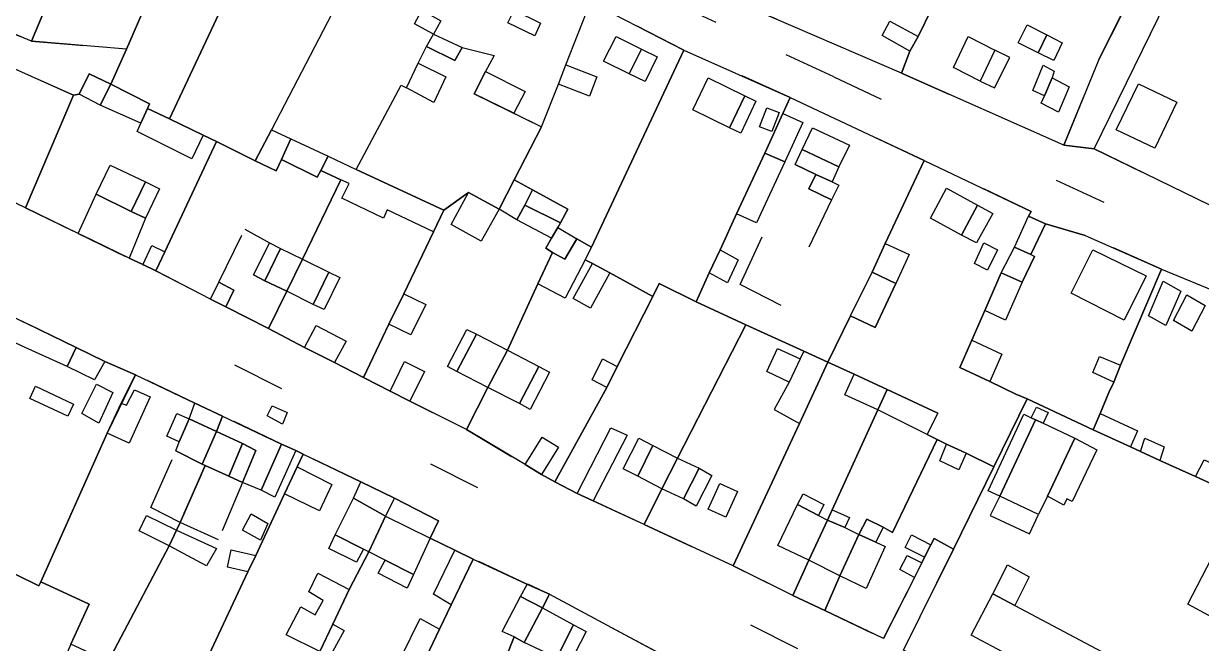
# Model space of a CAD drawing. Extents: x -14.1 to 15.6, y -19 to 8.9.
# Drawn here: x -1.209 to 1.033, y -4.358 to -3.178 of the extents above; entities that cross this region are included whole.
import ezdxf

# ---------------------------------------------------------------- set-up
doc = ezdxf.new("R2010")
doc.units = 0
doc.header["$MEASUREMENT"] = 0
doc.linetypes.add('DOT', pattern=[1, 0, -1])
doc.layers.get('0').update_dxf_attribs({"linetype": 'CONTINUOUS'})

msp = doc.modelspace()

# ---------------------------------------------------------------- linework, layer by layer
at = {"color": 7, "linetype": 'DOT'}
for points in [[(1.8452, -3.9827), (0.3332, -3.2797), (-1.9778, -2.2077)], [(-1.9778, -2.2077), (0.3332, -3.2797), (1.8452, -3.9827)], [(1.2472, -4.8637), (-2.3988, -3.0257)], [(-2.3988, -3.0257), (1.2472, -4.8637), (0.6312, -5.6237)], [(1.2022, -3.7467), (0.9572, -3.6457), (0.8122, -3.5817), (0.7362, -3.5597), (0.7042, -3.5447), (0.7092, -3.5357), (0.5052, -3.4387), (0.2502, -3.3187), (0.0482, -3.2287), (-0.1298, -3.1377)], [(0.1322, -3.1297), (0.4622, -3.2727), (0.7712, -3.4097), (0.8292, -3.4167), (1.0492, -3.5237)], [(-1.3138, -3.4767), (-1.2048, -3.5287), (-1.1048, -3.5777), (-1.0078, -3.6247), (-0.9818, -3.6367), (-0.9568, -3.6487), (-0.8528, -3.7027), (-0.8238, -3.7177), (-0.7428, -3.7587), (-0.6738, -3.7947), (-0.6168, -3.8237), (-0.5618, -3.8517), (-0.5108, -3.8777), (-0.4738, -3.8967), (-0.3658, -3.9507), (-0.2538, -4.0177), (-0.2228, -4.0367), (-0.1978, -4.0507), (-0.1548, -4.0727), (-0.1248, -4.0867), (-0.0278, -4.1317), (0.1422, -4.2107), (0.2552, -4.2667), (0.3162, -4.2957), (0.4282, -4.3487), (0.4872, -4.2327), (0.5012, -4.2047), (0.5062, -4.1937), (0.5182, -4.1707), (0.5242, -4.1587), (0.5612, -4.1787), (0.4662, -4.3707)], [(-0.0048, -4.3737), (-0.2078, -4.2647), (-0.2518, -4.2447), (-0.3528, -4.1977), (-0.3878, -4.1807), (-0.4348, -4.1577), (-0.4188, -4.1247), (-0.5028, -4.0817), (-0.5668, -4.0507), (-0.6768, -3.9977), (-0.6908, -3.9907), (-0.7178, -3.9787), (-0.8298, -3.9257), (-0.8828, -3.9007), (-0.9958, -3.8467), (-1.0538, -3.8217), (-1.1088, -3.7947), (-1.2968, -3.7037)]]:
    msp.add_lwpolyline(points, dxfattribs=at)
at = {"color": 7, "linetype": 'Continuous'}
for points in [[(0.4622, -3.2727), (0.1322, -3.1297), (0.2532, -2.9287), (0.2972, -2.8257), (0.3642, -2.7107), (0.6572, -2.8777), (0.6212, -2.9437), (0.5812, -3.0217), (0.5542, -3.0767), (0.5202, -3.1497), (0.4942, -3.2027), (0.4782, -3.2307)], [(0.4622, -3.2727), (0.1322, -3.1297), (0.2532, -2.9287), (0.2972, -2.8257), (0.3642, -2.7107), (0.6572, -2.8777), (0.6212, -2.9437), (0.5812, -3.0217), (0.5542, -3.0767), (0.5202, -3.1497), (0.4942, -3.2027), (0.4782, -3.2307)], [(-0.8878, -2.7757), (-0.6998, -2.8647), (-0.7158, -2.8997), (-0.7518, -2.9767), (-0.8048, -3.0907), (-0.8318, -3.1487), (-0.9308, -3.3597), (-0.9728, -3.3397), (-0.9688, -3.3307), (-1.0428, -3.2937), (-1.0128, -3.2267), (-0.9228, -3.0187), (-0.9888, -2.9847), (-0.9838, -2.9727)], [(-0.8878, -2.7757), (-0.6998, -2.8647), (-0.7158, -2.8997), (-0.7518, -2.9767), (-0.8048, -3.0907), (-0.8318, -3.1487), (-0.9308, -3.3597), (-0.9728, -3.3397), (-0.9688, -3.3307), (-1.0428, -3.2937), (-1.0128, -3.2267), (-0.9228, -3.0187), (-0.9888, -2.9847), (-0.9838, -2.9727)], [(-0.6998, -2.8647), (-0.4518, -2.9857), (-0.5428, -3.1577), (-0.5738, -3.1407), (-0.6038, -3.1257), (-0.6218, -3.1597), (-0.7368, -3.3807), (-0.7678, -3.4397), (-0.8418, -3.4027), (-0.8668, -3.3907), (-0.9308, -3.3597), (-0.8318, -3.1487), (-0.8048, -3.0907), (-0.7518, -2.9767), (-0.7158, -2.8997)], [(-0.6998, -2.8647), (-0.4518, -2.9857), (-0.5428, -3.1577), (-0.5738, -3.1407), (-0.6038, -3.1257), (-0.6218, -3.1597), (-0.7368, -3.3807), (-0.7678, -3.4397), (-0.8418, -3.4027), (-0.8668, -3.3907), (-0.9308, -3.3597), (-0.8318, -3.1487), (-0.8048, -3.0907), (-0.7518, -2.9767), (-0.7158, -2.8997)], [(0.7712, -3.4097), (0.4622, -3.2727), (0.4782, -3.2307), (0.4942, -3.2027), (0.5202, -3.1497), (0.5542, -3.0767), (0.5812, -3.0217), (0.6212, -2.9437), (0.6572, -2.8777), (0.9302, -3.0277), (0.9042, -3.1157), (0.8382, -3.2467)], [(0.7712, -3.4097), (0.4622, -3.2727), (0.4782, -3.2307), (0.4942, -3.2027), (0.5202, -3.1497), (0.5542, -3.0767), (0.5812, -3.0217), (0.6212, -2.9437), (0.6572, -2.8777), (0.9302, -3.0277), (0.9042, -3.1157), (0.8382, -3.2467)], [(-1.2588, -2.8957), (-1.1888, -2.9257), (-1.1618, -2.9407), (-1.1508, -3.0127), (-1.1178, -3.0277), (-1.1348, -3.0697), (-1.1588, -3.1277), (-1.1938, -3.2117), (-1.3068, -3.1647), (-1.2638, -3.0477), (-1.3168, -3.0217), (-1.3418, -3.0097), (-1.3228, -2.9697), (-1.2988, -2.9807)], [(-1.2588, -2.8957), (-1.1888, -2.9257), (-1.1618, -2.9407), (-1.1508, -3.0127), (-1.1178, -3.0277), (-1.1348, -3.0697), (-1.1588, -3.1277), (-1.1938, -3.2117), (-1.3068, -3.1647), (-1.2638, -3.0477), (-1.3168, -3.0217), (-1.3418, -3.0097), (-1.3228, -2.9697), (-1.2988, -2.9807)], [(1.1262, -2.9077), (1.2732, -2.9917), (1.1692, -3.2627), (1.1502, -3.3197), (1.1202, -3.3797), (1.0492, -3.5237), (0.8292, -3.4167), (1.0132, -3.0407), (1.0162, -3.0337), (1.0542, -3.0517), (1.0812, -2.9907)], [(1.1262, -2.9077), (1.2732, -2.9917), (1.1692, -3.2627), (1.1502, -3.3197), (1.1202, -3.3797), (1.0492, -3.5237), (0.8292, -3.4167), (1.0132, -3.0407), (1.0162, -3.0337), (1.0542, -3.0517), (1.0812, -2.9907)], [(-1.1178, -3.0277), (-1.0868, -3.0417), (-1.0448, -2.9457), (-1.0278, -2.9547), (-0.9838, -2.9727), (-0.9888, -2.9847), (-0.9228, -3.0187), (-1.0128, -3.2267), (-1.1938, -3.2117), (-1.1588, -3.1277), (-1.1348, -3.0697)], [(-1.1178, -3.0277), (-1.0868, -3.0417), (-1.0448, -2.9457), (-1.0278, -2.9547), (-0.9838, -2.9727), (-0.9888, -2.9847), (-0.9228, -3.0187), (-1.0128, -3.2267), (-1.1938, -3.2117), (-1.1588, -3.1277), (-1.1348, -3.0697)], [(-0.1298, -3.1377), (-0.4288, -2.9877), (-0.5038, -3.1507), (-0.5428, -3.1577), (-0.5738, -3.1407), (-0.6038, -3.1257), (-0.6218, -3.1597), (-0.7368, -3.3807), (-0.6998, -3.3977), (-0.6288, -3.4307), (-0.5758, -3.4557), (-0.4898, -3.2957), (-0.4798, -3.3007), (-0.4578, -3.2537), (-0.4418, -3.2217), (-0.3878, -3.2487), (-0.3738, -3.2237), (-0.3128, -3.2387), (-0.3298, -3.2697), (-0.3508, -3.3117), (-0.2758, -3.3487), (-0.2228, -3.3747), (-0.1908, -3.2937), (-0.1768, -3.2567)], [(-0.1298, -3.1377), (-0.4288, -2.9877), (-0.5038, -3.1507), (-0.5428, -3.1577), (-0.5738, -3.1407), (-0.6038, -3.1257), (-0.6218, -3.1597), (-0.7368, -3.3807), (-0.6998, -3.3977), (-0.6288, -3.4307), (-0.5758, -3.4557), (-0.4898, -3.2957), (-0.4798, -3.3007), (-0.4578, -3.2537), (-0.4418, -3.2217), (-0.3878, -3.2487), (-0.3738, -3.2237), (-0.3128, -3.2387), (-0.3298, -3.2697), (-0.3508, -3.3117), (-0.2758, -3.3487), (-0.2228, -3.3747), (-0.1908, -3.2937), (-0.1768, -3.2567)], [(-0.1298, -3.1377), (0.0482, -3.2287), (-0.1278, -3.6037), (-0.1558, -3.5877), (-0.1788, -3.6267), (-0.2018, -3.6137), (-0.2148, -3.6057), (-0.2038, -3.5867), (-0.1918, -3.5667), (-0.1868, -3.5577), (-0.1728, -3.5317), (-0.2398, -3.4947), (-0.2748, -3.4757), (-0.2228, -3.3747), (-0.1908, -3.2937), (-0.1768, -3.2567)], [(-0.1298, -3.1377), (0.0482, -3.2287), (-0.1278, -3.6037), (-0.1558, -3.5877), (-0.1788, -3.6267), (-0.2018, -3.6137), (-0.2148, -3.6057), (-0.2038, -3.5867), (-0.1918, -3.5667), (-0.1868, -3.5577), (-0.1728, -3.5317), (-0.2398, -3.4947), (-0.2748, -3.4757), (-0.2228, -3.3747), (-0.1908, -3.2937), (-0.1768, -3.2567)], [(-0.4508, -3.1527), (-0.4148, -3.1727), (-0.4288, -3.1987), (-0.4648, -3.1787)], [(-0.2748, -3.1527), (-0.2248, -3.1777), (-0.2358, -3.2017), (-0.2868, -3.1767)], [(0.4402, -3.1737), (0.4942, -3.2027), (0.4782, -3.2307), (0.4252, -3.2007)], [(0.6842, -3.2147), (0.7012, -3.1807), (0.7392, -3.1997), (0.7222, -3.2337)], [(-1.4058, -3.1837), (-1.1138, -3.3147), (-1.2048, -3.5287), (-1.3138, -3.4767), (-1.4018, -3.4347), (-1.4718, -3.4017), (-1.4978, -3.3897), (-1.4618, -3.3097), (-1.4418, -3.2647)], [(-1.4058, -3.1837), (-1.1138, -3.3147), (-1.2048, -3.5287), (-1.3138, -3.4767), (-1.4018, -3.4347), (-1.4718, -3.4017), (-1.4978, -3.3897), (-1.4618, -3.3097), (-1.4418, -3.2647)], [(-0.4288, -3.1987), (-0.3738, -3.2237), (-0.3878, -3.2487), (-0.4418, -3.2217)], [(-0.0808, -3.2027), (-0.0328, -3.2267), (-0.0558, -3.2737), (-0.1048, -3.2497)], [(0.6402, -3.2287), (0.6122, -3.2877), (0.5612, -3.2617), (0.5892, -3.2027)], [(0.7222, -3.2337), (0.7392, -3.1997), (0.7682, -3.2147), (0.7522, -3.2487)], [(-0.5758, -3.4557), (-0.4898, -3.2957), (-0.4798, -3.3007), (-0.4578, -3.2537), (-0.4418, -3.2217), (-0.3878, -3.2487), (-0.3738, -3.2237), (-0.3128, -3.2387), (-0.3298, -3.2697), (-0.3508, -3.3117), (-0.2228, -3.3747), (-0.2748, -3.4757), (-0.3038, -3.5317), (-0.3618, -3.4997), (-0.4088, -3.5337)], [(-0.5758, -3.4557), (-0.4898, -3.2957), (-0.4798, -3.3007), (-0.4578, -3.2537), (-0.4418, -3.2217), (-0.3878, -3.2487), (-0.3738, -3.2237), (-0.3128, -3.2387), (-0.3298, -3.2697), (-0.3508, -3.3117), (-0.2228, -3.3747), (-0.2748, -3.4757), (-0.3038, -3.5317), (-0.3618, -3.4997), (-0.4088, -3.5337)], [(-0.0558, -3.2737), (-0.0328, -3.2267), (-0.0028, -3.2417), (-0.0258, -3.2887)], [(0.0482, -3.2287), (0.2502, -3.3187), (0.2362, -3.3497), (0.2022, -3.4247), (0.1482, -3.5407), (0.1172, -3.6087), (0.0962, -3.6527), (0.0712, -3.7077), (0.0012, -3.6727), (-0.0108, -3.6977), (-0.0928, -3.6527), (-0.1258, -3.6347), (-0.1398, -3.6277), (-0.1278, -3.6037)], [(0.0482, -3.2287), (0.2502, -3.3187), (0.2362, -3.3497), (0.2022, -3.4247), (0.1482, -3.5407), (0.1172, -3.6087), (0.0962, -3.6527), (0.0712, -3.7077), (0.0012, -3.6727), (-0.0108, -3.6977), (-0.0928, -3.6527), (-0.1258, -3.6347), (-0.1398, -3.6277), (-0.1278, -3.6037)], [(0.6402, -3.2287), (0.6122, -3.2877), (0.6392, -3.3007), (0.6682, -3.2427)], [(-0.4278, -3.3287), (-0.4798, -3.3007), (-0.4798, -3.3007), (-0.4578, -3.2537), (-0.4048, -3.2797)], [(-0.2758, -3.3487), (-0.3508, -3.3117), (-0.3298, -3.2697), (-0.2538, -3.3077)], [(-0.1908, -3.2937), (-0.1768, -3.2567), (-0.1178, -3.2797), (-0.1318, -3.3167)], [(0.7492, -3.2817), (0.7342, -3.3157), (0.7122, -3.3057), (0.7322, -3.2577), (0.7532, -3.2687)], [(-1.1138, -3.3147), (-1.1028, -3.3127), (-1.0838, -3.2737), (-1.0428, -3.2937), (-0.9688, -3.3307), (-0.9728, -3.3397), (-0.9308, -3.3597), (-0.8668, -3.3907), (-0.8418, -3.4027), (-0.9398, -3.6127), (-0.9568, -3.6487), (-0.9818, -3.6367), (-1.0078, -3.6247), (-1.1048, -3.5777), (-1.2048, -3.5287)], [(-1.1138, -3.3147), (-1.1028, -3.3127), (-1.0838, -3.2737), (-1.0428, -3.2937), (-0.9688, -3.3307), (-0.9728, -3.3397), (-0.9308, -3.3597), (-0.8668, -3.3907), (-0.8418, -3.4027), (-0.9398, -3.6127), (-0.9568, -3.6487), (-0.9818, -3.6367), (-1.0078, -3.6247), (-1.1048, -3.5777), (-1.2048, -3.5287)], [(-1.1028, -3.3127), (-1.0838, -3.2737), (-1.0428, -3.2937), (-1.0628, -3.3337)], [(-1.0628, -3.3337), (-1.0428, -3.2937), (-0.9688, -3.3307), (-0.9728, -3.3397), (-0.9858, -3.3677)], [(0.0942, -3.2817), (0.1642, -3.3157), (0.1352, -3.3767), (0.0652, -3.3427)], [(0.7492, -3.2817), (0.7812, -3.2987), (0.7612, -3.3467), (0.7282, -3.3297), (0.7342, -3.3157)], [(0.9132, -3.2927), (0.9862, -3.3277), (0.9442, -3.4157), (0.8712, -3.3807)], [(0.1352, -3.3767), (0.1642, -3.3157), (0.1852, -3.3257), (0.1562, -3.3867)], [(-0.9728, -3.3397), (-0.9308, -3.3597), (-0.8668, -3.3907), (-0.8888, -3.4357), (-0.9928, -3.3837), (-0.9858, -3.3677)], [(0.2502, -3.3187), (0.5052, -3.4387), (0.4312, -3.5967), (0.4062, -3.6517), (0.4512, -3.6727), (0.4122, -3.7567), (0.3652, -3.7347), (0.3222, -3.8227), (0.2762, -3.8017), (0.1662, -3.7517), (0.0712, -3.7077), (0.0962, -3.6527), (0.1172, -3.6087), (0.1482, -3.5407), (0.2022, -3.4247), (0.2362, -3.3497)], [(0.2502, -3.3187), (0.5052, -3.4387), (0.4312, -3.5967), (0.4062, -3.6517), (0.4512, -3.6727), (0.4122, -3.7567), (0.3652, -3.7347), (0.3222, -3.8227), (0.2762, -3.8017), (0.1662, -3.7517), (0.0712, -3.7077), (0.0962, -3.6527), (0.1172, -3.6087), (0.1482, -3.5407), (0.2022, -3.4247), (0.2362, -3.3497)], [(0.2062, -3.3387), (0.2292, -3.3477), (0.2152, -3.3837), (0.1922, -3.3747)], [(0.2022, -3.4247), (0.2362, -3.3497), (0.2742, -3.3667), (0.2402, -3.4417)], [(-0.7178, -3.4367), (-0.7278, -3.4587), (-0.7678, -3.4397), (-0.7368, -3.3807), (-0.6998, -3.3977), (-0.6288, -3.4307), (-0.5758, -3.4557), (-0.4088, -3.5337), (-0.4288, -3.5747), (-0.4848, -3.6927), (-0.5138, -3.7507), (-0.5618, -3.8517), (-0.6168, -3.8237), (-0.6738, -3.7947), (-0.7428, -3.7587), (-0.7078, -3.6877), (-0.6778, -3.6267), (-0.6048, -3.4757), (-0.6428, -3.4577), (-0.6498, -3.4707)], [(-0.7178, -3.4367), (-0.7278, -3.4587), (-0.7678, -3.4397), (-0.7368, -3.3807), (-0.6998, -3.3977), (-0.6288, -3.4307), (-0.5758, -3.4557), (-0.4088, -3.5337), (-0.4288, -3.5747), (-0.4848, -3.6927), (-0.5138, -3.7507), (-0.5618, -3.8517), (-0.6168, -3.8237), (-0.6738, -3.7947), (-0.7428, -3.7587), (-0.7078, -3.6877), (-0.6778, -3.6267), (-0.6048, -3.4757), (-0.6428, -3.4577), (-0.6498, -3.4707)], [(0.2932, -3.3767), (0.3632, -3.4097), (0.3432, -3.4507), (0.2732, -3.4177)], [(-0.9568, -3.6487), (-0.9398, -3.6127), (-0.8418, -3.4027), (-0.7678, -3.4397), (-0.7278, -3.4587), (-0.7178, -3.4367), (-0.6498, -3.4707), (-0.6428, -3.4577), (-0.6048, -3.4757), (-0.6778, -3.6267), (-0.7078, -3.6877), (-0.7428, -3.7587), (-0.8238, -3.7177), (-0.8528, -3.7027)], [(-0.9568, -3.6487), (-0.9398, -3.6127), (-0.8418, -3.4027), (-0.7678, -3.4397), (-0.7278, -3.4587), (-0.7178, -3.4367), (-0.6498, -3.4707), (-0.6428, -3.4577), (-0.6048, -3.4757), (-0.6778, -3.6267), (-0.7078, -3.6877), (-0.7428, -3.7587), (-0.8238, -3.7177), (-0.8528, -3.7027)], [(-0.6998, -3.3977), (-0.6288, -3.4307), (-0.6428, -3.4577), (-0.6498, -3.4707), (-0.7178, -3.4367)], [(0.1482, -3.5407), (0.2022, -3.4247), (0.2402, -3.4417), (0.1862, -3.5577)], [(0.2732, -3.4177), (0.3432, -3.4507), (0.3302, -3.4797), (0.2992, -3.4657), (0.2602, -3.4467)], [(-1.0438, -3.4477), (-0.9768, -3.4797), (-1.0038, -3.5357), (-1.0708, -3.5027)], [(-0.6288, -3.4307), (-0.5758, -3.4557), (-0.4088, -3.5337), (-0.4288, -3.5747), (-0.5168, -3.5327), (-0.5238, -3.5487), (-0.6028, -3.5107), (-0.5888, -3.4827), (-0.6048, -3.4757), (-0.6428, -3.4577)], [(0.5052, -3.4387), (0.7092, -3.5357), (0.7042, -3.5447), (0.7362, -3.5597), (0.7082, -3.6177), (0.7152, -3.6217), (0.6922, -3.6707), (0.6522, -3.6527), (0.6212, -3.7247), (0.5962, -3.7807), (0.5732, -3.8327), (0.6302, -3.8597), (0.6802, -3.8837), (0.7012, -3.8927), (0.6382, -4.0217), (0.5852, -3.9957), (0.5482, -3.9787), (0.5302, -3.9697), (0.5112, -3.9607), (0.5312, -3.9197), (0.4352, -3.8747), (0.3722, -3.8457), (0.3222, -3.8227), (0.3652, -3.7347), (0.4122, -3.7567), (0.4512, -3.6727), (0.4062, -3.6517), (0.4312, -3.5967)], [(0.5052, -3.4387), (0.7092, -3.5357), (0.7042, -3.5447), (0.7362, -3.5597), (0.7082, -3.6177), (0.7152, -3.6217), (0.6922, -3.6707), (0.6522, -3.6527), (0.6212, -3.7247), (0.5962, -3.7807), (0.5732, -3.8327), (0.6302, -3.8597), (0.6802, -3.8837), (0.7012, -3.8927), (0.6382, -4.0217), (0.5852, -3.9957), (0.5482, -3.9787), (0.5302, -3.9697), (0.5112, -3.9607), (0.5312, -3.9197), (0.4352, -3.8747), (0.3722, -3.8457), (0.3222, -3.8227), (0.3652, -3.7347), (0.4122, -3.7567), (0.4512, -3.6727), (0.4062, -3.6517), (0.4312, -3.5967)], [(0.2992, -3.4657), (0.3302, -3.4797), (0.3432, -3.4857), (0.3292, -3.5137), (0.2862, -3.4927)], [(-1.0038, -3.5357), (-0.9768, -3.4797), (-0.9498, -3.4927), (-0.9768, -3.5487)], [(-0.5618, -3.8517), (-0.5138, -3.7507), (-0.4848, -3.6927), (-0.4288, -3.5747), (-0.4088, -3.5337), (-0.3618, -3.4997), (-0.3038, -3.5317), (-0.2748, -3.4757), (-0.2398, -3.4947), (-0.1728, -3.5317), (-0.1868, -3.5577), (-0.1918, -3.5667), (-0.2038, -3.5867), (-0.2148, -3.6057), (-0.2018, -3.6137), (-0.2298, -3.6737), (-0.2878, -3.7997), (-0.3248, -3.8707), (-0.3658, -3.9507), (-0.4738, -3.8967), (-0.5108, -3.8777)], [(-0.5618, -3.8517), (-0.5138, -3.7507), (-0.4848, -3.6927), (-0.4288, -3.5747), (-0.4088, -3.5337), (-0.3618, -3.4997), (-0.3038, -3.5317), (-0.2748, -3.4757), (-0.2398, -3.4947), (-0.1728, -3.5317), (-0.1868, -3.5577), (-0.1918, -3.5667), (-0.2038, -3.5867), (-0.2148, -3.6057), (-0.2018, -3.6137), (-0.2298, -3.6737), (-0.2878, -3.7997), (-0.3248, -3.8707), (-0.3658, -3.9507), (-0.4738, -3.8967), (-0.5108, -3.8777)], [(-0.3038, -3.5317), (-0.2748, -3.4757), (-0.2398, -3.4947), (-0.2548, -3.5237), (-0.2698, -3.5517)], [(-0.2548, -3.5237), (-0.2398, -3.4947), (-0.1728, -3.5317), (-0.1868, -3.5577)], [(0.5482, -3.4917), (0.6072, -3.5237), (0.5762, -3.5807), (0.5172, -3.5487)], [(-0.3618, -3.4997), (-0.3038, -3.5317), (-0.3378, -3.5927), (-0.3948, -3.5607)], [(-0.2698, -3.5517), (-0.2548, -3.5237), (-0.1868, -3.5577), (-0.1918, -3.5667), (-0.2038, -3.5867)], [(0.5762, -3.5807), (0.6072, -3.5237), (0.6362, -3.5397), (0.6052, -3.5957)], [(0.7362, -3.5597), (0.8122, -3.5817), (0.9572, -3.6457), (0.8792, -3.8287), (0.8662, -3.8607), (0.8572, -3.8807), (0.8402, -3.9207), (0.8272, -3.9517), (0.7012, -3.8927), (0.6802, -3.8837), (0.6302, -3.8597), (0.5732, -3.8327), (0.5962, -3.7807), (0.6212, -3.7247), (0.6522, -3.6527), (0.6922, -3.6707), (0.7152, -3.6217), (0.7082, -3.6177)], [(0.7362, -3.5597), (0.8122, -3.5817), (0.9572, -3.6457), (0.8792, -3.8287), (0.8662, -3.8607), (0.8572, -3.8807), (0.8402, -3.9207), (0.8272, -3.9517), (0.7012, -3.8927), (0.6802, -3.8837), (0.6302, -3.8597), (0.5732, -3.8327), (0.5962, -3.7807), (0.6212, -3.7247), (0.6522, -3.6527), (0.6922, -3.6707), (0.7152, -3.6217), (0.7082, -3.6177)], [(0.7042, -3.5447), (0.7362, -3.5597), (0.7082, -3.6177), (0.6772, -3.6037)], [(-0.1558, -3.5877), (-0.1788, -3.6267), (-0.2018, -3.6137), (-0.2148, -3.6057), (-0.2038, -3.5867), (-0.1918, -3.5667), (-0.1558, -3.5877)], [(-0.9398, -3.6127), (-0.9568, -3.6487), (-0.9818, -3.6377), (-0.9648, -3.6007)], [(-0.7198, -3.6067), (-0.7498, -3.6677), (-0.7708, -3.6567), (-0.7408, -3.5957)], [(-0.6778, -3.6267), (-0.7078, -3.6877), (-0.7498, -3.6677), (-0.7198, -3.6067)], [(-0.3658, -3.9507), (-0.3248, -3.8707), (-0.2878, -3.7997), (-0.2298, -3.6737), (-0.2018, -3.6137), (-0.1788, -3.6267), (-0.1558, -3.5877), (-0.1278, -3.6037), (-0.1398, -3.6277), (-0.1258, -3.6347), (-0.0928, -3.6527), (-0.0108, -3.6977), (-0.0788, -3.8307), (-0.0988, -3.8707), (-0.1978, -4.0507), (-0.2228, -4.0367), (-0.2538, -4.0177)], [(-0.3658, -3.9507), (-0.3248, -3.8707), (-0.2878, -3.7997), (-0.2298, -3.6737), (-0.2018, -3.6137), (-0.1788, -3.6267), (-0.1558, -3.5877), (-0.1278, -3.6037), (-0.1398, -3.6277), (-0.1258, -3.6347), (-0.0928, -3.6527), (-0.0108, -3.6977), (-0.0788, -3.8307), (-0.0988, -3.8707), (-0.1978, -4.0507), (-0.2228, -4.0367), (-0.2538, -4.0177)], [(-0.1788, -3.6267), (-0.1558, -3.5877), (-0.1278, -3.6037), (-0.1398, -3.6277), (-0.1778, -3.7007), (-0.2298, -3.6737), (-0.2018, -3.6137)], [(0.0962, -3.6527), (0.1172, -3.6087), (0.1512, -3.6277), (0.1312, -3.6717)], [(0.4512, -3.6727), (0.4062, -3.6517), (0.4312, -3.5967), (0.4772, -3.6177)], [(0.6192, -3.5957), (0.6452, -3.6087), (0.6262, -3.6477), (0.6012, -3.6347)], [(0.6772, -3.6037), (0.7082, -3.6177), (0.7152, -3.6217), (0.6922, -3.6707), (0.6522, -3.6527)], [(0.8262, -3.6087), (0.9282, -3.6587), (0.8862, -3.7427), (0.7852, -3.6917)], [(-0.7078, -3.6877), (-0.6778, -3.6267), (-0.6278, -3.6517), (-0.6578, -3.7127)], [(-0.6578, -3.7127), (-0.6278, -3.6517), (-0.6068, -3.6617), (-0.6368, -3.7227)], [(-0.1258, -3.6347), (-0.0928, -3.6527), (-0.1298, -3.7197), (-0.1628, -3.7017)], [(0.4062, -3.6517), (0.4512, -3.6727), (0.4122, -3.7567), (0.3652, -3.7347)], [(0.6212, -3.7247), (0.6522, -3.6527), (0.6922, -3.6707), (0.6602, -3.7427)], [(0.9572, -3.6457), (1.2022, -3.7467), (1.1842, -3.7857), (1.1502, -3.8587), (1.0732, -4.0247), (1.0582, -4.0567), (1.0222, -4.0407), (0.9542, -4.0097), (0.9172, -3.9927), (0.8982, -3.9837), (0.8272, -3.9517), (0.8402, -3.9207), (0.8572, -3.8807), (0.8662, -3.8607), (0.8792, -3.8287)], [(0.9572, -3.6457), (1.2022, -3.7467), (1.1842, -3.7857), (1.1502, -3.8587), (1.0732, -4.0247), (1.0582, -4.0567), (1.0222, -4.0407), (0.9542, -4.0097), (0.9172, -3.9927), (0.8982, -3.9837), (0.8272, -3.9517), (0.8402, -3.9207), (0.8572, -3.8807), (0.8662, -3.8607), (0.8792, -3.8287)], [(-0.8238, -3.7177), (-0.8528, -3.7027), (-0.8368, -3.6707), (-0.8088, -3.6857)], [(-0.1978, -4.0507), (-0.0988, -3.8707), (-0.0788, -3.8307), (-0.0108, -3.6977), (0.0012, -3.6727), (0.0712, -3.7077), (0.1662, -3.7517), (0.0362, -4.0057), (0.0062, -4.0637), (-0.0278, -4.1317), (-0.1248, -4.0867), (-0.1548, -4.0727)], [(-0.1978, -4.0507), (-0.0988, -3.8707), (-0.0788, -3.8307), (-0.0108, -3.6977), (0.0012, -3.6727), (0.0712, -3.7077), (0.1662, -3.7517), (0.0362, -4.0057), (0.0062, -4.0637), (-0.0278, -4.1317), (-0.1248, -4.0867), (-0.1548, -4.0727)], [(0.9602, -3.6687), (0.9942, -3.6877), (0.9652, -3.7527), (0.9322, -3.7347)], [(-0.5138, -3.7507), (-0.4848, -3.6927), (-0.4428, -3.7127), (-0.4718, -3.7707)], [(1.0052, -3.6947), (1.0402, -3.7147), (1.0152, -3.7637), (0.9802, -3.7437)], [(-1.2968, -3.7037), (-1.1088, -3.7947), (-1.0538, -3.8217), (-0.9958, -3.8467), (-1.0498, -3.9577), (-1.1758, -4.2407), (-1.1798, -4.2487), (-1.2238, -4.2267), (-1.2528, -4.2117), (-1.2758, -4.1997), (-1.3748, -4.1497), (-1.4478, -4.1127), (-1.4658, -4.1037), (-1.4198, -3.9927), (-1.4068, -3.9637), (-1.3998, -3.9467), (-1.3408, -3.8057), (-1.3128, -3.7407)], [(-1.2968, -3.7037), (-1.1088, -3.7947), (-1.0538, -3.8217), (-0.9958, -3.8467), (-1.0498, -3.9577), (-1.1758, -4.2407), (-1.1798, -4.2487), (-1.2238, -4.2267), (-1.2528, -4.2117), (-1.2758, -4.1997), (-1.3748, -4.1497), (-1.4478, -4.1127), (-1.4658, -4.1037), (-1.4198, -3.9927), (-1.4068, -3.9637), (-1.3998, -3.9467), (-1.3408, -3.8057), (-1.3128, -3.7407)], [(-0.6168, -3.8237), (-0.6738, -3.7947), (-0.6518, -3.7527), (-0.5948, -3.7827)], [(-0.3468, -3.7697), (-0.3838, -3.8407), (-0.4018, -3.8307), (-0.3648, -3.7607)], [(-0.0278, -4.1317), (0.0062, -4.0637), (0.0362, -4.0057), (0.1662, -3.7517), (0.2762, -3.8017), (0.3222, -3.8227), (0.2682, -3.9397), (0.1422, -4.2107)], [(-0.0278, -4.1317), (0.0062, -4.0637), (0.0362, -4.0057), (0.1662, -3.7517), (0.2762, -3.8017), (0.3222, -3.8227), (0.2682, -3.9397), (0.1422, -4.2107)], [(-0.2878, -3.7997), (-0.3248, -3.8707), (-0.3838, -3.8407), (-0.3468, -3.7697)], [(0.6302, -3.8597), (0.5732, -3.8327), (0.5962, -3.7807), (0.6532, -3.8077)], [(-1.1258, -3.8307), (-1.1088, -3.7947), (-1.0538, -3.8217), (-1.0738, -3.8567)], [(-0.3248, -3.8707), (-0.2878, -3.7997), (-0.2278, -3.8307), (-0.2648, -3.9017)], [(0.2262, -3.7967), (0.2692, -3.8167), (0.2482, -3.8607), (0.2062, -3.8407)], [(0.2482, -3.8607), (0.2202, -3.9127), (0.2682, -3.9397), (0.3222, -3.8227), (0.2762, -3.8017), (0.2692, -3.8167)], [(0.2482, -3.8607), (0.2202, -3.9127), (0.2682, -3.9397), (0.3222, -3.8227), (0.2762, -3.8017), (0.2692, -3.8167)], [(-0.4738, -3.8967), (-0.5108, -3.8777), (-0.4838, -3.8217), (-0.4458, -3.8407)], [(-0.2648, -3.9017), (-0.2278, -3.8307), (-0.2078, -3.8417), (-0.2448, -3.9127)], [(-0.0788, -3.8307), (-0.0988, -3.8707), (-0.1268, -3.8567), (-0.1068, -3.8167)], [(0.1422, -4.2107), (0.2682, -3.9397), (0.3222, -3.8227), (0.3722, -3.8457), (0.4352, -3.8747), (0.4172, -3.9137), (0.3302, -4.1037), (0.3212, -4.1237), (0.2862, -4.1997), (0.2552, -4.2667)], [(0.1422, -4.2107), (0.2682, -3.9397), (0.3222, -3.8227), (0.3722, -3.8457), (0.4352, -3.8747), (0.4172, -3.9137), (0.3302, -4.1037), (0.3212, -4.1237), (0.2862, -4.1997), (0.2552, -4.2667)], [(0.8792, -3.8287), (0.8662, -3.8607), (0.8262, -3.8427), (0.8392, -3.8117)], [(-0.9958, -3.8467), (-0.8828, -3.9007), (-0.8298, -3.9257), (-0.8418, -3.9547), (-0.8688, -4.0167), (-0.8628, -4.0197), (-0.9108, -4.1277), (-0.9178, -4.1427), (-0.9318, -4.1727), (-1.0478, -4.3927), (-1.1188, -4.3597), (-1.0838, -4.2837), (-1.1758, -4.2407), (-1.0498, -3.9577), (-1.0228, -3.9007)], [(-0.9958, -3.8467), (-0.8828, -3.9007), (-0.8298, -3.9257), (-0.8418, -3.9547), (-0.8688, -4.0167), (-0.8628, -4.0197), (-0.9108, -4.1277), (-0.9178, -4.1427), (-0.9318, -4.1727), (-1.0478, -4.3927), (-1.1188, -4.3597), (-1.0838, -4.2837), (-1.1758, -4.2407), (-1.0498, -3.9577), (-1.0228, -3.9007)], [(0.3722, -3.8457), (0.4352, -3.8747), (0.4172, -3.9137), (0.3542, -3.8847)], [(1.4032, -3.8467), (1.7502, -4.0097), (1.7312, -4.1427), (1.6792, -4.3207), (1.5912, -4.5287), (1.4462, -4.6397), (1.3292, -4.7297), (1.2692, -4.7647), (1.0212, -4.6437), (0.7982, -4.5337), (0.4662, -4.3707), (0.5612, -4.1787), (0.6382, -4.0217), (0.7012, -3.8927), (0.8272, -3.9517), (0.8982, -3.9837), (0.9172, -3.9927), (0.9542, -4.0097), (1.0222, -4.0407), (1.0582, -4.0567), (1.1392, -4.0967), (1.2502, -4.1517), (1.3012, -4.0497), (1.3692, -3.9157)], [(1.4032, -3.8467), (1.7502, -4.0097), (1.7312, -4.1427), (1.6792, -4.3207), (1.5912, -4.5287), (1.4462, -4.6397), (1.3292, -4.7297), (1.2692, -4.7647), (1.0212, -4.6437), (0.7982, -4.5337), (0.4662, -4.3707), (0.5612, -4.1787), (0.6382, -4.0217), (0.7012, -3.8927), (0.8272, -3.9517), (0.8982, -3.9837), (0.9172, -3.9927), (0.9542, -4.0097), (1.0222, -4.0407), (1.0582, -4.0567), (1.1392, -4.0967), (1.2502, -4.1517), (1.3012, -4.0497), (1.3692, -3.9157)], [(-1.1858, -3.8687), (-1.1138, -3.9027), (-1.1248, -3.9257), (-1.1968, -3.8917)], [(-1.0698, -3.8647), (-1.0388, -3.8807), (-1.0658, -3.9387), (-1.0978, -3.9207)], [(-1.0228, -3.9007), (-1.0128, -3.9047), (-0.9978, -3.8757), (-0.9678, -3.8887), (-1.0078, -3.9767), (-1.0498, -3.9577)], [(0.4352, -3.8747), (0.5312, -3.9197), (0.5112, -3.9607), (0.5302, -3.9697), (0.4452, -4.1467), (0.4272, -4.1367), (0.3962, -4.1217), (0.3812, -4.1507), (0.3452, -4.2297), (0.3162, -4.2957), (0.2552, -4.2667), (0.2862, -4.1997), (0.3212, -4.1237), (0.3302, -4.1037), (0.4172, -3.9137)], [(0.4352, -3.8747), (0.5312, -3.9197), (0.5112, -3.9607), (0.5302, -3.9697), (0.4452, -4.1467), (0.4272, -4.1367), (0.3962, -4.1217), (0.3812, -4.1507), (0.3452, -4.2297), (0.3162, -4.2957), (0.2552, -4.2667), (0.2862, -4.1997), (0.3212, -4.1237), (0.3302, -4.1037), (0.4172, -3.9137)], [(0.4172, -3.9137), (0.4352, -3.8747), (0.5312, -3.9197), (0.5112, -3.9607)], [(-0.9168, -3.9207), (-0.8938, -3.9307), (-0.9128, -3.9747), (-0.9358, -3.9637)], [(-0.7358, -3.9057), (-0.7068, -3.9187), (-0.7158, -3.9407), (-0.7448, -3.9247)], [(0.7172, -3.9327), (0.6492, -4.0777), (0.6272, -4.0677), (0.6952, -3.9217), (0.7092, -3.9287)], [(0.7322, -3.9387), (0.7172, -3.9327), (0.7092, -3.9287), (0.7192, -3.9087), (0.7412, -3.9187)], [(0.8982, -3.9837), (0.8272, -3.9517), (0.8402, -3.9207), (0.9112, -3.9537)], [(-0.8298, -3.9257), (-0.7178, -3.9787), (-0.6908, -3.9907), (-0.6768, -3.9977), (-0.6878, -4.0217), (-0.7118, -4.0737), (-0.7668, -4.1907), (-0.7818, -4.2217), (-0.9068, -4.4887), (-0.9248, -4.4797), (-0.9388, -4.4717), (-0.9308, -4.4557), (-1.0188, -4.4087), (-1.0338, -4.4007), (-1.0478, -4.3927), (-0.9318, -4.1727), (-0.9178, -4.1427), (-0.9108, -4.1277), (-0.8628, -4.0197), (-0.8688, -4.0167), (-0.8418, -3.9547)], [(-0.8298, -3.9257), (-0.7178, -3.9787), (-0.6908, -3.9907), (-0.6768, -3.9977), (-0.6878, -4.0217), (-0.7118, -4.0737), (-0.7668, -4.1907), (-0.7818, -4.2217), (-0.9068, -4.4887), (-0.9248, -4.4797), (-0.9388, -4.4717), (-0.9308, -4.4557), (-1.0188, -4.4087), (-1.0338, -4.4007), (-1.0478, -4.3927), (-0.9318, -4.1727), (-0.9178, -4.1427), (-0.9108, -4.1277), (-0.8628, -4.0197), (-0.8688, -4.0167), (-0.8418, -3.9547)], [(-0.8938, -3.9307), (-0.8418, -3.9547), (-0.8688, -4.0167), (-0.9188, -3.9917), (-0.9128, -3.9747)], [(0.7172, -3.9327), (0.7322, -3.9387), (0.7922, -3.9677), (0.7402, -4.0777), (0.7232, -4.1127), (0.6492, -4.0777)], [(-0.8418, -3.9547), (-0.7918, -3.9777), (-0.8178, -4.0397), (-0.8628, -4.0197), (-0.8688, -4.0167)], [(-0.2228, -4.0367), (-0.2538, -4.0177), (-0.2218, -3.9657), (-0.1908, -3.9847)], [(-0.1248, -4.0867), (-0.1548, -4.0727), (-0.0908, -3.9477), (-0.0598, -3.9617)], [(-0.0108, -3.9817), (-0.0398, -4.0397), (-0.0678, -4.0257), (-0.0378, -3.9677)], [(0.7402, -4.0777), (0.7922, -3.9677), (0.8342, -3.9897), (0.7872, -4.0877), (0.7772, -4.0827), (0.7712, -4.0947)], [(0.9542, -4.0097), (0.9172, -3.9927), (0.9252, -3.9677), (0.9622, -3.9837)], [(-0.7918, -3.9777), (-0.7668, -3.9907), (-0.7918, -4.0517), (-0.8178, -4.0397)], [(-0.7568, -4.0667), (-0.7178, -3.9787), (-0.6908, -3.9907), (-0.7308, -4.0797)], [(0.0362, -4.0057), (0.0062, -4.0637), (-0.0398, -4.0397), (-0.0108, -3.9817)], [(0.3162, -4.2957), (0.3452, -4.2297), (0.3812, -4.1507), (0.3962, -4.1217), (0.4272, -4.1367), (0.4452, -4.1467), (0.5302, -3.9697), (0.5482, -3.9787), (0.5852, -3.9957), (0.6382, -4.0217), (0.5612, -4.1787), (0.5242, -4.1587), (0.5182, -4.1707), (0.5062, -4.1937), (0.5012, -4.2047), (0.4872, -4.2327), (0.4282, -4.3487)], [(0.3162, -4.2957), (0.3452, -4.2297), (0.3812, -4.1507), (0.3962, -4.1217), (0.4272, -4.1367), (0.4452, -4.1467), (0.5302, -3.9697), (0.5482, -3.9787), (0.5852, -3.9957), (0.6382, -4.0217), (0.5612, -4.1787), (0.5242, -4.1587), (0.5182, -4.1707), (0.5062, -4.1937), (0.5012, -4.2047), (0.4872, -4.2327), (0.4282, -4.3487)], [(0.5482, -3.9787), (0.5852, -3.9957), (0.5712, -4.0277), (0.5352, -4.0107)], [(-0.6768, -3.9977), (-0.5668, -4.0507), (-0.5028, -4.0817), (-0.5198, -4.1157), (-0.5518, -4.1837), (-0.5888, -4.2557), (-0.6198, -4.3217), (-0.6448, -4.3737), (-0.7368, -4.5657), (-0.7888, -4.5417), (-0.9068, -4.4887), (-0.7818, -4.2217), (-0.7668, -4.1907), (-0.7118, -4.0737), (-0.6878, -4.0217)], [(-0.6768, -3.9977), (-0.5668, -4.0507), (-0.5028, -4.0817), (-0.5198, -4.1157), (-0.5518, -4.1837), (-0.5888, -4.2557), (-0.6198, -4.3217), (-0.6448, -4.3737), (-0.7368, -4.5657), (-0.7888, -4.5417), (-0.9068, -4.4887), (-0.7818, -4.2217), (-0.7668, -4.1907), (-0.7118, -4.0737), (-0.6878, -4.0217)], [(0.0362, -4.0057), (0.0772, -4.0247), (0.0472, -4.0827), (0.0062, -4.0637)], [(1.0732, -4.0247), (1.0582, -4.0567), (1.0222, -4.0407), (1.0382, -4.0087)], [(-0.6218, -4.0557), (-0.6458, -4.1057), (-0.7118, -4.0737), (-0.6878, -4.0217)], [(0.0472, -4.0827), (0.0772, -4.0247), (0.1012, -4.0387), (0.0712, -4.0967)], [(0.1162, -4.0537), (0.1502, -4.0687), (0.1282, -4.1177), (0.0942, -4.1027)], [(0.3042, -4.1147), (0.2642, -4.0937), (0.2752, -4.0737), (0.3142, -4.0937)], [(0.7232, -4.1127), (0.6492, -4.0777), (0.6312, -4.1147), (0.7062, -4.1497)], [(-0.5028, -4.0817), (-0.4188, -4.1247), (-0.4348, -4.1577), (-0.3878, -4.1807), (-0.3528, -4.1977), (-0.3948, -4.2847), (-0.4168, -4.3307), (-0.4358, -4.3707), (-0.4518, -4.4047), (-0.5228, -4.5517), (-0.5658, -4.6407), (-0.6498, -4.6027), (-0.7368, -4.5657), (-0.6448, -4.3737), (-0.6198, -4.3217), (-0.5888, -4.2557), (-0.5518, -4.1837), (-0.5198, -4.1157)], [(-0.5028, -4.0817), (-0.4188, -4.1247), (-0.4348, -4.1577), (-0.3878, -4.1807), (-0.3528, -4.1977), (-0.3948, -4.2847), (-0.4168, -4.3307), (-0.4358, -4.3707), (-0.4518, -4.4047), (-0.5228, -4.5517), (-0.5658, -4.6407), (-0.6498, -4.6027), (-0.7368, -4.5657), (-0.6448, -4.3737), (-0.6198, -4.3217), (-0.5888, -4.2557), (-0.5518, -4.1837), (-0.5198, -4.1157)], [(-0.5808, -4.0817), (-0.5198, -4.1157), (-0.5518, -4.1837), (-0.5618, -4.1787), (-0.6158, -4.1517)], [(0.3212, -4.1237), (0.2862, -4.1997), (0.2272, -4.1717), (0.2642, -4.0937), (0.3042, -4.1147)], [(-0.9318, -4.1727), (-0.9888, -4.1437), (-0.9748, -4.1147), (-0.9178, -4.1427)], [(-0.7758, -4.1117), (-0.7438, -4.1297), (-0.7578, -4.1617), (-0.7918, -4.1427)], [(-0.5198, -4.1157), (-0.4348, -4.1577), (-0.4668, -4.2267), (-0.5208, -4.1997), (-0.5518, -4.1837)], [(0.2862, -4.1997), (0.3212, -4.1237), (0.3542, -4.1377), (0.3812, -4.1507), (0.3452, -4.2297)], [(0.3542, -4.1377), (0.3212, -4.1237), (0.3302, -4.1037), (0.3632, -4.1187)], [(0.4132, -4.1657), (0.3812, -4.1507), (0.3962, -4.1217), (0.4272, -4.1367)], [(-0.9178, -4.1427), (-0.8418, -4.1777), (-0.8608, -4.2107), (-0.9318, -4.1727)], [(-0.6158, -4.1517), (-0.5618, -4.1787), (-0.5748, -4.2037), (-0.6278, -4.1777)], [(0.3452, -4.2297), (0.3812, -4.1507), (0.4132, -4.1657), (0.4312, -4.1737), (0.3952, -4.2537)], [(0.5182, -4.1707), (0.5062, -4.1937), (0.4692, -4.1757), (0.4812, -4.1517)], [(-0.8138, -4.1797), (-0.7668, -4.1907), (-0.7818, -4.2217), (-0.8208, -4.2127)], [(-0.3528, -4.1977), (-0.3948, -4.2847), (-0.4288, -4.2647), (-0.3878, -4.1807)], [(0.5012, -4.2047), (0.4872, -4.2327), (0.4592, -4.2177), (0.4732, -4.1907)], [(-1.2528, -4.2117), (-1.2238, -4.2267), (-1.1798, -4.2487), (-1.1758, -4.2407), (-1.0838, -4.2837), (-1.1188, -4.3597), (-1.1608, -4.4557), (-1.2248, -4.5987), (-1.2448, -4.6447), (-1.4088, -4.5637), (-1.3878, -4.5167), (-1.3598, -4.4517), (-1.3138, -4.3497), (-1.2738, -4.2577)], [(-1.2528, -4.2117), (-1.2238, -4.2267), (-1.1798, -4.2487), (-1.1758, -4.2407), (-1.0838, -4.2837), (-1.1188, -4.3597), (-1.1608, -4.4557), (-1.2248, -4.5987), (-1.2448, -4.6447), (-1.4088, -4.5637), (-1.3878, -4.5167), (-1.3598, -4.4517), (-1.3138, -4.3497), (-1.2738, -4.2577)], [(-0.3528, -4.1977), (-0.2518, -4.2447), (-0.2078, -4.2647), (-0.2208, -4.2907), (-0.2558, -4.3567), (-0.2748, -4.3457), (-0.2908, -4.3857), (-0.3438, -4.5187), (-0.3648, -4.5727), (-0.4068, -4.6777), (-0.4188, -4.7127), (-0.5658, -4.6407), (-0.5228, -4.5517), (-0.4518, -4.4047), (-0.4358, -4.3707), (-0.4168, -4.3307), (-0.3948, -4.2847)], [(-0.3528, -4.1977), (-0.2518, -4.2447), (-0.2078, -4.2647), (-0.2208, -4.2907), (-0.2558, -4.3567), (-0.2748, -4.3457), (-0.2908, -4.3857), (-0.3438, -4.5187), (-0.3648, -4.5727), (-0.4068, -4.6777), (-0.4188, -4.7127), (-0.5658, -4.6407), (-0.5228, -4.5517), (-0.4518, -4.4047), (-0.4358, -4.3707), (-0.4168, -4.3307), (-0.3948, -4.2847)], [(-0.4668, -4.2267), (-0.4788, -4.2527), (-0.5338, -4.2247), (-0.5208, -4.1997)], [(0.6782, -4.2857), (0.6362, -4.2637), (0.6642, -4.2087), (0.7052, -4.2317)], [(1.0522, -4.1967), (1.2442, -4.3007), (1.2842, -4.3227), (1.3502, -4.3587), (1.1662, -4.6987), (1.1092, -4.6677), (1.2472, -4.4127), (1.0072, -4.2837)], [(-0.6488, -4.2247), (-0.5888, -4.2557), (-0.6198, -4.3217), (-0.6448, -4.3737), (-0.7088, -4.3417), (-0.6808, -4.2887), (-0.6538, -4.3037), (-0.6388, -4.2767), (-0.6658, -4.2597)], [(-0.2078, -4.2647), (-0.0048, -4.3737), (-0.0148, -4.3937), (-0.0308, -4.3857), (-0.0528, -4.4347), (-0.0748, -4.4837), (-0.1058, -4.5537), (-0.1268, -4.5987), (-0.1868, -4.7317), (-0.1968, -4.7557), (-0.2318, -4.7427), (-0.3758, -4.6887), (-0.4068, -4.6777), (-0.3648, -4.5727), (-0.3438, -4.5187), (-0.2908, -4.3857), (-0.2748, -4.3457), (-0.2558, -4.3567), (-0.2208, -4.2907)], [(-0.2078, -4.2647), (-0.0048, -4.3737), (-0.0148, -4.3937), (-0.0308, -4.3857), (-0.0528, -4.4347), (-0.0748, -4.4837), (-0.1058, -4.5537), (-0.1268, -4.5987), (-0.1868, -4.7317), (-0.1968, -4.7557), (-0.2318, -4.7427), (-0.3758, -4.6887), (-0.4068, -4.6777), (-0.3648, -4.5727), (-0.3438, -4.5187), (-0.2908, -4.3857), (-0.2748, -4.3457), (-0.2558, -4.3567), (-0.2208, -4.2907)], [(-0.2558, -4.3567), (-0.2748, -4.3457), (-0.2978, -4.3357), (-0.2628, -4.2687), (-0.2208, -4.2907)], [(0.6362, -4.2637), (0.6782, -4.2857), (0.8432, -4.3737), (0.8022, -4.4527), (0.5952, -4.3427)], [(-0.2208, -4.2907), (-0.1618, -4.3227), (-0.1938, -4.3857), (-0.2558, -4.3567)], [(-0.6198, -4.3217), (-0.5988, -4.3337), (-0.6278, -4.3867), (-0.6448, -4.3737)], [(-0.4538, -4.3107), (-0.4168, -4.3307), (-0.4358, -4.3707), (-0.4518, -4.4047), (-0.4888, -4.3817)], [(-0.1618, -4.3227), (-0.1378, -4.3357), (-0.1698, -4.3967), (-0.1938, -4.3857)]]:
    msp.add_lwpolyline(points, close=True, dxfattribs=at)
at = {"color": 7, "linetype": 'DOT'}
for points in [[(0.9302, -3.0277), (0.9702, -2.9937), (0.9982, -3.0337), (1.0132, -3.0407), (0.8292, -3.4167), (0.7712, -3.4097), (0.8382, -3.2467), (0.9042, -3.1157)], [(-1.4058, -3.1837), (-1.3728, -3.1077), (-1.3728, -3.0847), (-1.3488, -3.0967), (-1.3358, -3.0637), (-1.3608, -3.0547), (-1.3538, -3.0357), (-1.3418, -3.0097), (-1.3168, -3.0217), (-1.2638, -3.0477), (-1.3068, -3.1647), (-1.1938, -3.2117), (-1.0128, -3.2267), (-1.0428, -3.2937), (-1.0838, -3.2737), (-1.1028, -3.3127), (-1.1138, -3.3147)], [(-0.7368, -3.3807), (-0.6998, -3.3977), (-0.7178, -3.4367), (-0.7278, -3.4587), (-0.7678, -3.4397)], [(0.2602, -3.4467), (0.2992, -3.4657), (0.2862, -3.4927), (0.3292, -3.5137), (0.2332, -3.7147), (0.1552, -3.6747)], [(-1.1048, -3.5777), (-1.0708, -3.5027), (-1.0038, -3.5357), (-0.9768, -3.5487), (-1.0078, -3.6247)], [(-0.8238, -3.7177), (-0.8088, -3.6857), (-0.8368, -3.6707), (-0.7878, -3.5697), (-0.7408, -3.5957), (-0.7708, -3.6567), (-0.7498, -3.6677), (-0.7078, -3.6877), (-0.7428, -3.7587)], [(-1.3128, -3.7407), (-1.2968, -3.7037), (-1.1088, -3.7947), (-1.1258, -3.8307), (-1.2128, -3.7917), (-1.2418, -3.7777)], [(-0.8298, -3.9257), (-0.8418, -3.9547), (-0.8938, -3.9307), (-0.8828, -3.9007)], [(-0.8418, -3.9547), (-0.8298, -3.9257), (-0.7178, -3.9787), (-0.7568, -4.0667), (-0.7918, -4.0517), (-0.7668, -3.9907), (-0.7918, -3.9777)], [(-0.9188, -3.9917), (-0.8688, -4.0167), (-0.8628, -4.0197), (-0.9108, -4.1277), (-0.9668, -4.0997)], [(-0.8628, -4.0197), (-0.8178, -4.0397), (-0.7918, -4.0517), (-0.8378, -4.1607), (-0.9108, -4.1277)], [(-0.5028, -4.0817), (-0.5198, -4.1157), (-0.5808, -4.0817), (-0.5668, -4.0507)], [(-0.2078, -4.2647), (-0.2208, -4.2907), (-0.2628, -4.2687), (-0.2498, -4.2447)]]:
    msp.add_lwpolyline(points, close=True, dxfattribs=at)

doc.saveas('drawing.dxf')
